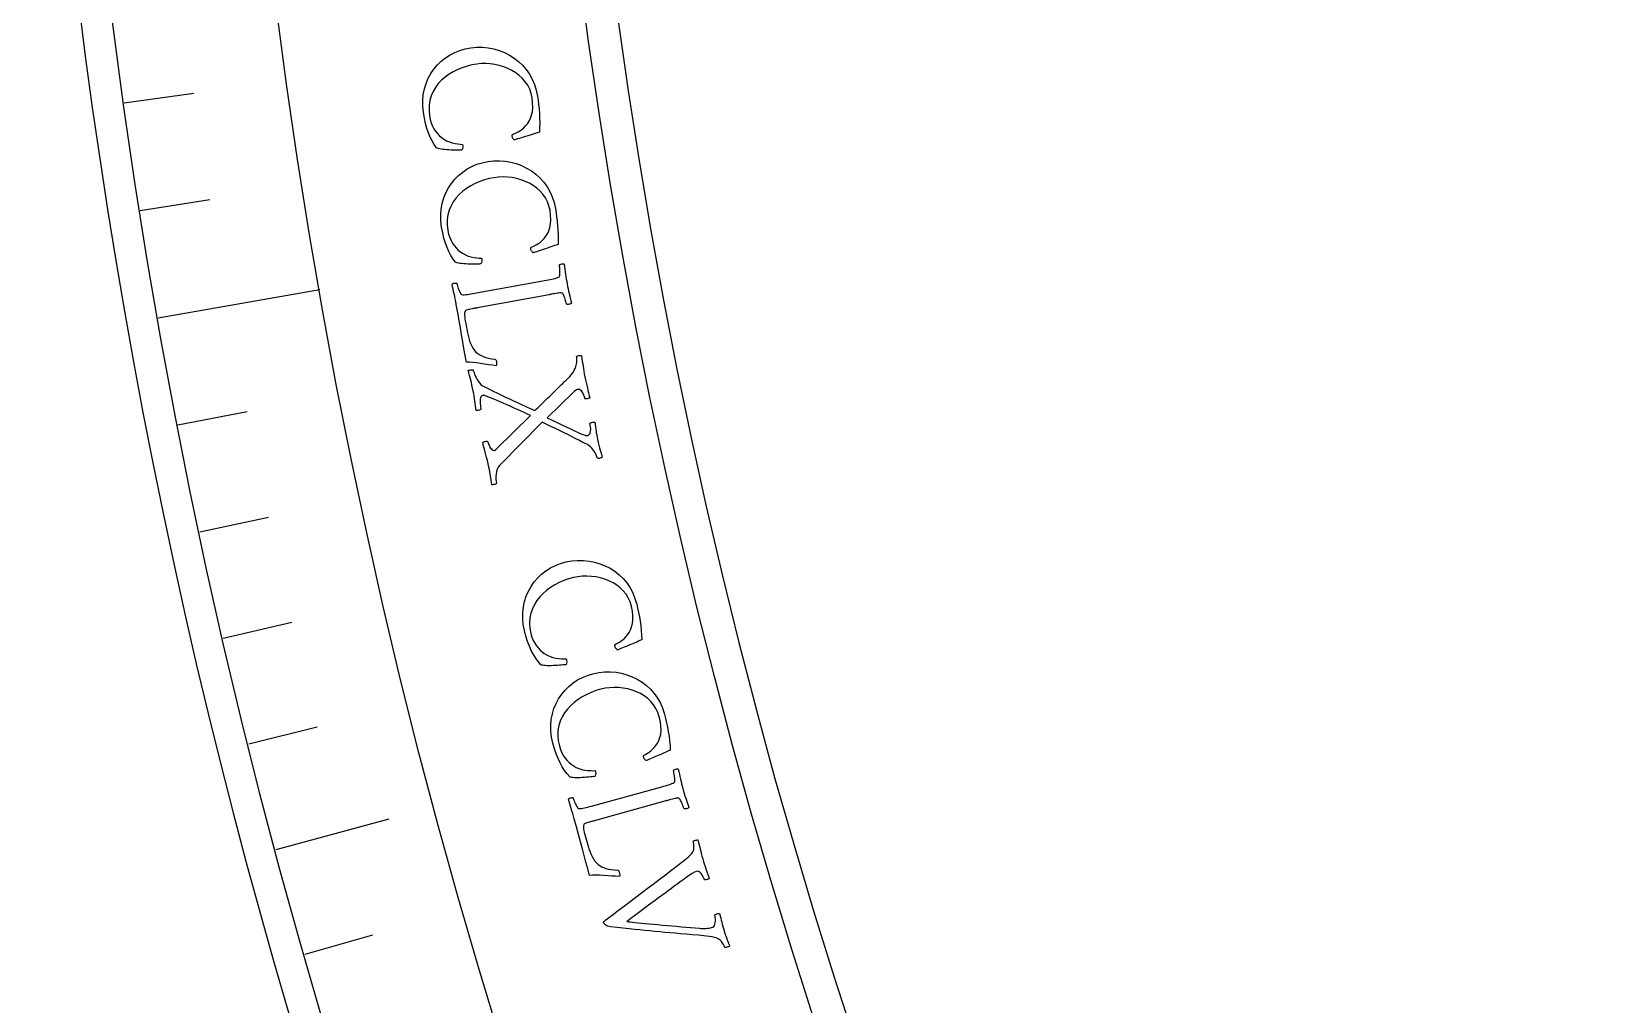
# Model space of a CAD drawing. Header units: millimetres. Extents: x -76 to 76, y -76 to 86.
# Drawn here: x -76 to -57.01, y -21.45 to -9.66 of the extents above; entities that cross this region are included whole.
import ezdxf

# ---------------------------------------------------------------- set-up
doc = ezdxf.new("R2010")
doc.units = ezdxf.units.MM
for name, color, linetype in [('CUT_INNER', 6, 'Continuous'), ('CUT_OUTER', 1, 'Continuous'), ('ENGRAVE', 7, 'Continuous'), ('ENGRAVE_FINE', 8, 'Continuous'), ('TEXT', 5, 'Continuous')]:
    doc.layers.add(name, color=color, linetype=linetype)

msp = doc.modelspace()

# ---------------------------------------------------------------- linework, layer by layer
at = {"layer": 'CUT_INNER'}
msp.add_arc((0.0001, -0.0002), 69.5399, 92.274707, 357.539245, dxfattribs=at)
at = {"layer": 'CUT_OUTER'}
msp.add_arc((0.0001, -0.0001), 75.9999, 179.913117, 0.0001, dxfattribs=at)
at = {"layer": 'ENGRAVE'}
for points in [[(-74.4637, -13.13), (-72.5042, -12.7845)], [(-73.036, -19.5699), (-71.6632, -19.2021)]]:
    msp.add_lwpolyline(points, dxfattribs=at)
for radius in [75.6124, 73.6227, 69.9276]:
    msp.add_circle((0, 0), radius, dxfattribs=at)
at = {"layer": 'ENGRAVE_FINE'}
for points in [[(-74.8765, -10.5232), (-74.0321, -10.4045)], [(-74.6815, -11.8284), (-73.8393, -11.695)], [(-74.2232, -14.4275), (-73.3861, -14.2648)], [(-73.9601, -15.7207), (-73.126, -15.5434)], [(-73.6745, -17.0091), (-72.8436, -16.8173)], [(-73.3664, -18.2923), (-72.539, -18.086)], [(-72.6833, -20.8416), (-71.8636, -20.6066)]]:
    msp.add_lwpolyline(points, dxfattribs=at)
at = {"layer": 'TEXT'}
for points in [[(-69.8686, -10.4425), (-69.8616, -10.493), (-69.8554, -10.5447), (-69.8501, -10.5978), (-69.8456, -10.6521), (-69.8425, -10.7075), (-69.8414, -10.7636), (-69.8423, -10.8205), (-69.8451, -10.878), (-69.8478, -10.8789), (-69.8556, -10.8815), (-69.8687, -10.8859), (-69.8871, -10.892), (-69.9089, -10.8992), (-69.9326, -10.9068), (-69.9581, -10.9148), (-69.9855, -10.9233), (-70.013, -10.9318), (-70.0393, -10.9399), (-70.0643, -10.9478), (-70.088, -10.9553), (-70.1087, -10.9618), (-70.1247, -10.9666), (-70.136, -10.9698), (-70.1425, -10.9713), (-70.1467, -10.9719), (-70.1513, -10.9705), (-70.1561, -10.967), (-70.1613, -10.9614), (-70.1661, -10.9546), (-70.1699, -10.9473), (-70.1728, -10.9396), (-70.1746, -10.9315), (-70.1753, -10.9244), (-70.1751, -10.9177), (-70.1741, -10.9114), (-70.1721, -10.9055), (-70.1595, -10.9007), (-70.1438, -10.8939), (-70.1253, -10.8852), (-70.1038, -10.8746), (-70.0808, -10.8615), (-70.0578, -10.8452), (-70.0348, -10.8256), (-70.0117, -10.8029), (-69.9899, -10.7765), (-69.9707, -10.7459), (-69.9542, -10.711), (-69.9404, -10.6719), (-69.9306, -10.628), (-69.9263, -10.5785), (-69.9276, -10.5235), (-69.9343, -10.463), (-69.9457, -10.4087), (-69.9631, -10.358), (-69.9865, -10.3108), (-70.016, -10.2671), (-70.0504, -10.2271), (-70.0888, -10.191), (-70.1313, -10.1587), (-70.1776, -10.1303), (-70.2269, -10.1059), (-70.278, -10.0857), (-70.3309, -10.0697), (-70.3856, -10.058), (-70.4409, -10.0505), (-70.4958, -10.0473), (-70.5502, -10.0485), (-70.6041, -10.0539), (-70.6635, -10.0645), (-70.7218, -10.079), (-70.779, -10.0975), (-70.8351, -10.1201), (-70.889, -10.1466), (-70.9395, -10.1769), (-70.9866, -10.211), (-71.0303, -10.2491), (-71.0696, -10.2908), (-71.1036, -10.3361), (-71.1322, -10.385), (-71.1554, -10.4374), (-71.1721, -10.4934), (-71.1811, -10.5526), (-71.1825, -10.6152), (-71.1761, -10.6812), (-71.1674, -10.7266), (-71.1555, -10.7679), (-71.1405, -10.8051), (-71.1223, -10.8382), (-71.1021, -10.8677), (-71.0809, -10.8942), (-71.0589, -10.9178), (-71.036, -10.9383), (-71.0035, -10.9624), (-70.9701, -10.9821), (-70.9358, -10.9972), (-70.9005, -11.0079), (-70.866, -11.0155), (-70.8339, -11.0213), (-70.8042, -11.0253), (-70.777, -11.0275), (-70.7737, -11.0448), (-70.7738, -11.0619), (-70.7771, -11.0787), (-70.7836, -11.0952), (-70.7929, -11.0962), (-70.806, -11.0968), (-70.8229, -11.0971), (-70.8436, -11.0971), (-70.8667, -11.0967), (-70.8908, -11.0961), (-70.9159, -11.0953), (-70.9419, -11.0941), (-70.9678, -11.0927), (-70.9922, -11.0907), (-71.0153, -11.0882), (-71.0369, -11.0852), (-71.056, -11.0819), (-71.0713, -11.0782), (-71.083, -11.0742), (-71.0909, -11.0699), (-71.1194, -11.0296), (-71.1453, -10.986), (-71.1688, -10.9389), (-71.1899, -10.8885), (-71.2086, -10.8339), (-71.225, -10.7744), (-71.2391, -10.7099), (-71.251, -10.6405), (-71.2587, -10.5655), (-71.2592, -10.4926), (-71.2525, -10.422), (-71.2385, -10.3536), (-71.2181, -10.2881), (-71.1919, -10.2263), (-71.1601, -10.1682), (-71.1227, -10.1138), (-71.0803, -10.0636), (-71.0337, -10.0184), (-70.9829, -9.9779), (-70.9279, -9.9423), (-70.8694, -9.912), (-70.8081, -9.8877), (-70.7439, -9.8693), (-70.6769, -9.8568), (-70.605, -9.8501), (-70.5344, -9.85), (-70.4651, -9.8567), (-70.3972, -9.87), (-70.3313, -9.8894), (-70.2683, -9.9144), (-70.2081, -9.9449), (-70.1507, -9.9809), (-70.0972, -10.0221), (-70.0483, -10.0684), (-70.0042, -10.1196), (-69.9649, -10.1759), (-69.9311, -10.2366), (-69.9038, -10.3013), (-69.883, -10.3699), (-69.8686, -10.4425)], [(-69.6514, -11.8046), (-69.6434, -11.8549), (-69.6362, -11.9065), (-69.6298, -11.9594), (-69.6243, -12.0137), (-69.6201, -12.0691), (-69.6179, -12.1251), (-69.6177, -12.182), (-69.6195, -12.2396), (-69.6221, -12.2405), (-69.6299, -12.2433), (-69.6429, -12.2479), (-69.6611, -12.2544), (-69.6828, -12.262), (-69.7064, -12.2701), (-69.7317, -12.2786), (-69.7589, -12.2876), (-69.7863, -12.2966), (-69.8124, -12.3053), (-69.8372, -12.3136), (-69.8608, -12.3215), (-69.8813, -12.3284), (-69.8972, -12.3336), (-69.9084, -12.337), (-69.915, -12.3386), (-69.9192, -12.3393), (-69.9237, -12.338), (-69.9286, -12.3346), (-69.9339, -12.3291), (-69.9389, -12.3223), (-69.9428, -12.3152), (-69.9458, -12.3075), (-69.9478, -12.2994), (-69.9486, -12.2924), (-69.9486, -12.2857), (-69.9476, -12.2794), (-69.9459, -12.2734), (-69.9333, -12.2683), (-69.9178, -12.2613), (-69.8994, -12.2523), (-69.8781, -12.2412), (-69.8554, -12.2277), (-69.8327, -12.2109), (-69.8101, -12.1909), (-69.7874, -12.1677), (-69.7661, -12.1409), (-69.7476, -12.1099), (-69.7318, -12.0747), (-69.7187, -12.0353), (-69.7098, -11.9912), (-69.7065, -11.9417), (-69.7088, -11.8867), (-69.7167, -11.8263), (-69.7292, -11.7723), (-69.7475, -11.7219), (-69.7719, -11.6752), (-69.8022, -11.6321), (-69.8374, -11.5928), (-69.8765, -11.5574), (-69.9196, -11.526), (-69.9665, -11.4985), (-70.0162, -11.475), (-70.0677, -11.4559), (-70.1209, -11.4409), (-70.1758, -11.4302), (-70.2313, -11.4238), (-70.2862, -11.4217), (-70.3406, -11.4239), (-70.3943, -11.4305), (-70.4536, -11.4421), (-70.5116, -11.4578), (-70.5684, -11.4775), (-70.624, -11.5011), (-70.6774, -11.5286), (-70.7273, -11.5599), (-70.7737, -11.595), (-70.8166, -11.6339), (-70.8551, -11.6764), (-70.8882, -11.7223), (-70.9159, -11.7718), (-70.938, -11.8246), (-70.9536, -11.8809), (-70.9615, -11.9403), (-70.9616, -12.0029), (-70.954, -12.0687), (-70.9444, -12.114), (-70.9318, -12.1551), (-70.916, -12.192), (-70.8971, -12.2247), (-70.8763, -12.2538), (-70.8547, -12.2799), (-70.8322, -12.303), (-70.8089, -12.3231), (-70.776, -12.3466), (-70.7422, -12.3656), (-70.7075, -12.3801), (-70.6721, -12.3901), (-70.6374, -12.3969), (-70.6052, -12.4021), (-70.5755, -12.4055), (-70.5482, -12.4072), (-70.5446, -12.4245), (-70.5443, -12.4416), (-70.5473, -12.4584), (-70.5535, -12.475), (-70.5627, -12.4762), (-70.5758, -12.4771), (-70.5927, -12.4777), (-70.6134, -12.4781), (-70.6365, -12.4782), (-70.6606, -12.478), (-70.6857, -12.4777), (-70.7118, -12.4771), (-70.7377, -12.4761), (-70.7621, -12.4746), (-70.7852, -12.4725), (-70.8069, -12.47), (-70.8261, -12.467), (-70.8415, -12.4636), (-70.8532, -12.4599), (-70.8612, -12.4557), (-70.8905, -12.416), (-70.9173, -12.3729), (-70.9417, -12.3263), (-70.9637, -12.2763), (-70.9835, -12.2221), (-71.001, -12.1629), (-71.0165, -12.0987), (-71.0297, -12.0295), (-71.0389, -11.9547), (-71.0408, -11.8819), (-71.0354, -11.8111), (-71.0228, -11.7424), (-71.0036, -11.6765), (-70.9787, -11.6143), (-70.948, -11.5555), (-70.9116, -11.5004), (-70.8702, -11.4495), (-70.8245, -11.4033), (-70.7745, -11.3618), (-70.7203, -11.3251), (-70.6624, -11.2938), (-70.6016, -11.2683), (-70.5378, -11.2486), (-70.471, -11.2348), (-70.3992, -11.2267), (-70.3286, -11.2252), (-70.2592, -11.2305), (-70.1911, -11.2425), (-70.1248, -11.2607), (-70.0614, -11.2844), (-70.0006, -11.3137), (-69.9425, -11.3486), (-69.8881, -11.3888), (-69.8384, -11.4341), (-69.7933, -11.4844), (-69.7529, -11.5399), (-69.7179, -11.5999), (-69.6894, -11.6641), (-69.6672, -11.7323), (-69.6514, -11.8046)], [(-70.5997, -13.0088), (-70.602, -13.0093), (-70.6049, -13.0098), (-70.6083, -13.0104), (-70.6122, -13.0112), (-70.6224, -13.013), (-70.6339, -13.0152), (-70.6469, -13.0175), (-70.6614, -13.0202), (-70.6762, -13.0231), (-70.6903, -13.0261), (-70.7037, -13.0292), (-70.7164, -13.0325), (-70.7274, -13.0359), (-70.7356, -13.0393), (-70.7412, -13.0428), (-70.7441, -13.0463), (-70.7486, -13.0586), (-70.7515, -13.0718), (-70.7528, -13.086), (-70.7523, -13.101), (-70.7505, -13.1187), (-70.7474, -13.1406), (-70.7432, -13.1667), (-70.7377, -13.1971), (-70.7161, -13.3125), (-70.7096, -13.3425), (-70.7011, -13.3735), (-70.6906, -13.4057), (-70.6781, -13.439), (-70.664, -13.4709), (-70.6486, -13.4988), (-70.6319, -13.5229), (-70.6139, -13.543), (-70.5955, -13.5586), (-70.5745, -13.5731), (-70.5511, -13.5865), (-70.5253, -13.5987), (-70.4961, -13.6094), (-70.463, -13.6184), (-70.4259, -13.6256), (-70.3848, -13.6311), (-70.3786, -13.6335), (-70.3735, -13.6387), (-70.3695, -13.6469), (-70.3666, -13.658), (-70.364, -13.6753), (-70.3636, -13.6899), (-70.3654, -13.7016), (-70.3693, -13.7105), (-70.4146, -13.7038), (-70.4614, -13.6967), (-70.5095, -13.6892), (-70.5591, -13.6812), (-70.6074, -13.6742), (-70.6517, -13.6695), (-70.6921, -13.6672), (-70.7285, -13.6672), (-70.7442, -13.5844), (-70.7592, -13.5017), (-70.7735, -13.4192), (-70.7872, -13.3368), (-70.8013, -13.2519), (-70.8167, -13.1618), (-70.8335, -13.0666), (-70.8517, -12.9662), (-70.8583, -12.9314), (-70.8649, -12.8985), (-70.8715, -12.8675), (-70.8782, -12.8385), (-70.8848, -12.8101), (-70.891, -12.7811), (-70.897, -12.7515), (-70.9026, -12.7213), (-70.8983, -12.7167), (-70.8922, -12.7131), (-70.8843, -12.7104), (-70.8746, -12.7086), (-70.8648, -12.7078), (-70.8564, -12.7078), (-70.8495, -12.7088), (-70.844, -12.7107), (-70.8424, -12.7183), (-70.84, -12.7285), (-70.8367, -12.7412), (-70.8326, -12.7564), (-70.8277, -12.7727), (-70.8222, -12.7885), (-70.8161, -12.8037), (-70.8095, -12.8184), (-70.8027, -12.8311), (-70.7964, -12.8402), (-70.7904, -12.8457), (-70.7848, -12.8476), (-70.7706, -12.8489), (-70.7548, -12.8489), (-70.7373, -12.8477), (-70.7182, -12.8453), (-70.6979, -12.842), (-70.6768, -12.8385), (-70.6549, -12.8348), (-70.6323, -12.8307), (-69.7602, -12.6723), (-69.7375, -12.6681), (-69.7155, -12.6639), (-69.6942, -12.6597), (-69.6736, -12.6555), (-69.6544, -12.651), (-69.6372, -12.646), (-69.6223, -12.6404), (-69.6094, -12.6343), (-69.604, -12.6304), (-69.6001, -12.6232), (-69.5975, -12.6127), (-69.5964, -12.5988), (-69.5962, -12.5831), (-69.5964, -12.5671), (-69.5972, -12.5508), (-69.5983, -12.5341), (-69.5997, -12.5187), (-69.601, -12.5058), (-69.6022, -12.4957), (-69.6034, -12.4882), (-69.5989, -12.4845), (-69.5927, -12.4812), (-69.5849, -12.4782), (-69.5754, -12.4757), (-69.5657, -12.474), (-69.5574, -12.4738), (-69.5504, -12.475), (-69.5448, -12.4776), (-69.5404, -12.5087), (-69.5361, -12.5395), (-69.532, -12.57), (-69.5281, -12.6003), (-69.524, -12.6304), (-69.5196, -12.6601), (-69.5149, -12.6894), (-69.5098, -12.7185), (-69.5042, -12.7481), (-69.4982, -12.7774), (-69.4919, -12.8061), (-69.4852, -12.8344), (-69.4784, -12.8628), (-69.4716, -12.8919), (-69.4648, -12.9216), (-69.458, -12.952), (-69.4623, -12.9564), (-69.4684, -12.96), (-69.4763, -12.9628), (-69.4859, -12.9646), (-69.4957, -12.9656), (-69.5041, -12.9656), (-69.511, -12.9647), (-69.5165, -12.9629), (-69.5181, -12.9554), (-69.5206, -12.9455), (-69.5239, -12.933), (-69.5281, -12.9181), (-69.5329, -12.9022), (-69.538, -12.8868), (-69.5433, -12.8721), (-69.549, -12.8579), (-69.5549, -12.8457), (-69.561, -12.8367), (-69.5673, -12.8309), (-69.5739, -12.8284), (-69.5856, -12.8277), (-69.5988, -12.8279), (-69.6135, -12.8291), (-69.6296, -12.8312), (-69.6468, -12.8339), (-69.6647, -12.8368), (-69.6834, -12.8401), (-69.7029, -12.8436), (-69.7061, -12.8442), (-69.7092, -12.8448), (-69.7123, -12.8453), (-69.7155, -12.8459), (-69.7186, -12.8465), (-69.7217, -12.8471), (-69.7249, -12.8477), (-69.728, -12.8482)], [(-69.2946, -13.8429), (-69.2872, -13.8791), (-69.2796, -13.9137), (-69.272, -13.9466), (-69.2643, -13.978), (-69.2566, -14.0083), (-69.249, -14.0385), (-69.2417, -14.0684), (-69.2345, -14.0981), (-69.2393, -14.101), (-69.2463, -14.1038), (-69.2556, -14.1064), (-69.267, -14.109), (-69.278, -14.1107), (-69.2861, -14.1108), (-69.2913, -14.1092), (-69.2936, -14.1059), (-69.2956, -14.0979), (-69.2986, -14.0882), (-69.3026, -14.0768), (-69.3076, -14.0638), (-69.3136, -14.0503), (-69.3205, -14.0375), (-69.3284, -14.0254), (-69.3372, -14.0141), (-69.347, -14.0048), (-69.3579, -13.999), (-69.3698, -13.9966), (-69.3828, -13.9976), (-69.3949, -14.0016), (-69.4081, -14.0091), (-69.4226, -14.0201), (-69.4382, -14.0345), (-69.7531, -14.3417), (-69.6833, -14.3743), (-69.6155, -14.4061), (-69.5498, -14.4371), (-69.4861, -14.4675), (-69.427, -14.4952), (-69.375, -14.5185), (-69.3302, -14.5373), (-69.2926, -14.5516), (-69.2868, -14.5533), (-69.2812, -14.5543), (-69.2757, -14.5547), (-69.2703, -14.5545), (-69.2655, -14.5539), (-69.2618, -14.5535), (-69.2592, -14.5531), (-69.2576, -14.5529), (-69.2504, -14.5498), (-69.2433, -14.5434), (-69.2363, -14.5339), (-69.2295, -14.5212), (-69.2247, -14.5035), (-69.2237, -14.4787), (-69.2267, -14.4471), (-69.2335, -14.4084), (-69.2317, -14.4052), (-69.227, -14.402), (-69.2194, -14.3989), (-69.209, -14.3958), (-69.1979, -14.3933), (-69.1884, -14.3918), (-69.1804, -14.3913), (-69.174, -14.3918), (-69.17, -14.4211), (-69.1662, -14.4488), (-69.1626, -14.4747), (-69.1592, -14.499), (-69.1556, -14.5229), (-69.1514, -14.548), (-69.1465, -14.5741), (-69.141, -14.6012), (-69.1328, -14.6386), (-69.1247, -14.6728), (-69.1168, -14.7038), (-69.109, -14.7316), (-69.1016, -14.7567), (-69.0949, -14.7795), (-69.089, -14.8001), (-69.0839, -14.8184), (-69.0884, -14.8214), (-69.0946, -14.8242), (-69.1024, -14.827), (-69.1119, -14.8298), (-69.1217, -14.8317), (-69.1305, -14.8319), (-69.1382, -14.8304), (-69.145, -14.8273), (-69.1466, -14.8218), (-69.1494, -14.8134), (-69.1534, -14.8023), (-69.1588, -14.7884), (-69.1657, -14.7728), (-69.1742, -14.7568), (-69.1845, -14.7403), (-69.1966, -14.7234), (-69.2104, -14.707), (-69.2263, -14.6919), (-69.2443, -14.6782), (-69.2642, -14.6659), (-69.3172, -14.6386), (-69.3666, -14.6131), (-69.4123, -14.5893), (-69.4544, -14.5673), (-69.4947, -14.5464), (-69.5353, -14.5259), (-69.576, -14.5058), (-69.6169, -14.4861), (-69.6597, -14.4657), (-69.7065, -14.4438), (-69.7571, -14.4201), (-69.8116, -14.3948), (-70.3273, -14.9193), (-70.344, -14.9402), (-70.3568, -14.9643), (-70.3657, -14.9917), (-70.3705, -15.0224), (-70.3724, -15.0537), (-70.3722, -15.0833), (-70.3699, -15.1111), (-70.3655, -15.137), (-70.37, -15.1408), (-70.3765, -15.144), (-70.385, -15.1468), (-70.3956, -15.149), (-70.406, -15.1506), (-70.414, -15.1516), (-70.4198, -15.1519), (-70.4233, -15.1516), (-70.4275, -15.122), (-70.4315, -15.0944), (-70.4351, -15.0689), (-70.4384, -15.0456), (-70.442, -15.0222), (-70.4464, -14.9965), (-70.4517, -14.9685), (-70.458, -14.9383), (-70.4669, -14.8969), (-70.4757, -14.8582), (-70.4843, -14.8224), (-70.4926, -14.7895), (-70.5012, -14.7565), (-70.5105, -14.7209), (-70.5205, -14.6825), (-70.5311, -14.6414), (-70.5267, -14.6366), (-70.5199, -14.6325), (-70.5109, -14.629), (-70.4996, -14.6261), (-70.4885, -14.6244), (-70.4804, -14.6243), (-70.4752, -14.6259), (-70.4728, -14.6293), (-70.4709, -14.6364), (-70.4679, -14.6454), (-70.4636, -14.6562), (-70.4581, -14.6688), (-70.4516, -14.6819), (-70.4443, -14.6945), (-70.4362, -14.7065), (-70.4272, -14.7179), (-70.4179, -14.7274), (-70.4085, -14.7336), (-70.3991, -14.7366), (-70.3897, -14.7363), (-70.3875, -14.7356), (-70.385, -14.7344), (-70.3821, -14.7328), (-70.379, -14.7307), (-70.3759, -14.7284), (-70.3732, -14.726), (-70.3709, -14.7235), (-70.369, -14.721), (-69.9545, -14.3118), (-69.9903, -14.2948), (-70.028, -14.2773), (-70.0675, -14.2592), (-70.1089, -14.2405), (-70.1511, -14.2216), (-70.1927, -14.203), (-70.2339, -14.1847), (-70.2746, -14.1667), (-70.3138, -14.1495), (-70.3506, -14.1337), (-70.3849, -14.1192), (-70.4168, -14.1062), (-70.4451, -14.0949), (-70.4686, -14.0856), (-70.4874, -14.0783), (-70.5015, -14.0731), (-70.5041, -14.0724), (-70.5072, -14.0715), (-70.5109, -14.0705), (-70.5152, -14.0693), (-70.5199, -14.0684), (-70.5247, -14.068), (-70.5297, -14.0681), (-70.5348, -14.0689), (-70.5436, -14.0729), (-70.551, -14.0814), (-70.5572, -14.0942), (-70.5621, -14.1113), (-70.5648, -14.1337), (-70.5642, -14.1619), (-70.5604, -14.1959), (-70.5534, -14.2359), (-70.5579, -14.2398), (-70.5643, -14.2433), (-70.5728, -14.2466), (-70.5831, -14.2496), (-70.5934, -14.2518), (-70.6014, -14.253), (-70.6072, -14.253), (-70.6108, -14.2519), (-70.6146, -14.2231), (-70.6184, -14.194), (-70.6225, -14.1647), (-70.6267, -14.1352), (-70.6312, -14.1057), (-70.636, -14.0765), (-70.6411, -14.0477), (-70.6466, -14.0193), (-70.6544, -13.9809), (-70.662, -13.9455), (-70.6694, -13.9131), (-70.6766, -13.8836), (-70.6838, -13.8553), (-70.6913, -13.8266), (-70.699, -13.7973), (-70.7069, -13.7676), (-70.7013, -13.7648), (-70.694, -13.7626), (-70.6852, -13.7611), (-70.6747, -13.7602), (-70.6646, -13.7598), (-70.6567, -13.7597), (-70.6511, -13.7599), (-70.6476, -13.7604), (-70.6459, -13.7666), (-70.6425, -13.7771), (-70.6373, -13.7916), (-70.6303, -13.8103), (-70.6216, -13.8313), (-70.6112, -13.8528), (-70.599, -13.8747), (-70.5851, -13.8972), (-70.5697, -13.9183), (-70.5528, -13.9362), (-70.5345, -13.951), (-70.5148, -13.9627), (-70.4583, -13.9907), (-70.4042, -14.0173), (-70.3526, -14.0425), (-70.3035, -14.0661), (-70.2555, -14.089), (-70.2073, -14.1116), (-70.1591, -14.1341), (-70.1108, -14.1564), (-70.0614, -14.1791), (-70.01, -14.2028), (-69.9567, -14.2276), (-69.9013, -14.2534), (-69.884, -14.2371), (-69.8648, -14.2186), (-69.8436, -14.1981), (-69.8207, -14.1754), (-69.7964, -14.1515), (-69.7716, -14.1272), (-69.7462, -14.1025), (-69.7201, -14.0775), (-69.6943, -14.0526), (-69.6693, -14.0285), (-69.6453, -14.0051), (-69.6222, -13.9825), (-69.6006, -13.9612), (-69.581, -13.942), (-69.5634, -13.9248), (-69.5479, -13.9096), (-69.5352, -13.8972), (-69.5261, -13.8883), (-69.5207, -13.883), (-69.5189, -13.8813), (-69.4965, -13.8598), (-69.4769, -13.8394), (-69.46, -13.8199), (-69.4459, -13.8014), (-69.4338, -13.7827), (-69.4227, -13.7628), (-69.4127, -13.7416), (-69.4037, -13.7191), (-69.3987, -13.7038), (-69.395, -13.6877), (-69.3927, -13.671), (-69.3917, -13.6537), (-69.3917, -13.637), (-69.3922, -13.6225), (-69.3932, -13.61), (-69.3947, -13.5997), (-69.3939, -13.5958), (-69.3897, -13.5923), (-69.3822, -13.5892), (-69.3713, -13.5866), (-69.3598, -13.5848), (-69.3501, -13.5845), (-69.3423, -13.5857), (-69.3363, -13.5883), (-69.3305, -13.6242), (-69.3252, -13.6574), (-69.3206, -13.6879), (-69.3166, -13.7158), (-69.3126, -13.7437), (-69.3075, -13.7741), (-69.3015, -13.8072), (-69.2946, -13.8429)], [(-68.6668, -16.5992), (-68.6554, -16.6488), (-68.6446, -16.6998), (-68.6346, -16.7522), (-68.6253, -16.806), (-68.6173, -16.8609), (-68.6112, -16.9167), (-68.6071, -16.9734), (-68.6048, -17.0309), (-68.6074, -17.032), (-68.615, -17.0354), (-68.6276, -17.0409), (-68.6454, -17.0486), (-68.6665, -17.0577), (-68.6894, -17.0674), (-68.7141, -17.0776), (-68.7406, -17.0885), (-68.7673, -17.0994), (-68.7928, -17.1098), (-68.817, -17.1199), (-68.8399, -17.1294), (-68.8599, -17.1377), (-68.8754, -17.144), (-68.8864, -17.1481), (-68.8928, -17.1502), (-68.8969, -17.1512), (-68.9015, -17.1502), (-68.9067, -17.1471), (-68.9123, -17.142), (-68.9178, -17.1356), (-68.9222, -17.1287), (-68.9257, -17.1213), (-68.9282, -17.1134), (-68.9295, -17.1064), (-68.93, -17.0997), (-68.9295, -17.0934), (-68.9281, -17.0873), (-68.9159, -17.0814), (-68.9009, -17.0733), (-68.8832, -17.063), (-68.8628, -17.0505), (-68.8411, -17.0354), (-68.8196, -17.0171), (-68.7984, -16.9956), (-68.7774, -16.9709), (-68.758, -16.9426), (-68.7416, -16.9104), (-68.7283, -16.8742), (-68.718, -16.8341), (-68.7121, -16.7894), (-68.7123, -16.7398), (-68.7184, -16.6851), (-68.7305, -16.6254), (-68.7466, -16.5724), (-68.7685, -16.5234), (-68.796, -16.4785), (-68.8292, -16.4376), (-68.867, -16.4008), (-68.9085, -16.3682), (-68.9536, -16.3398), (-69.0024, -16.3156), (-69.0536, -16.2957), (-69.1063, -16.2801), (-69.1604, -16.2689), (-69.2159, -16.2621), (-69.2717, -16.2595), (-69.3266, -16.2612), (-69.3807, -16.2672), (-69.4339, -16.2774), (-69.4921, -16.2932), (-69.5489, -16.3128), (-69.6043, -16.3364), (-69.6581, -16.3638), (-69.7094, -16.3949), (-69.757, -16.4296), (-69.8009, -16.4678), (-69.8411, -16.5096), (-69.8766, -16.5546), (-69.9064, -16.6028), (-69.9305, -16.654), (-69.949, -16.7083), (-69.9606, -16.7655), (-69.9644, -16.8253), (-69.9602, -16.8878), (-69.9481, -16.9529), (-69.9353, -16.9974), (-69.9198, -17.0375), (-69.9015, -17.0733), (-69.8805, -17.1046), (-69.8577, -17.1322), (-69.8343, -17.1567), (-69.8103, -17.1782), (-69.7856, -17.1966), (-69.7512, -17.2178), (-69.7161, -17.2344), (-69.6806, -17.2464), (-69.6445, -17.2539), (-69.6094, -17.2584), (-69.577, -17.2613), (-69.5471, -17.2627), (-69.5198, -17.2625), (-69.515, -17.2795), (-69.5135, -17.2965), (-69.5153, -17.3135), (-69.5203, -17.3305), (-69.5295, -17.3323), (-69.5424, -17.3341), (-69.5593, -17.3359), (-69.5799, -17.3377), (-69.6029, -17.3394), (-69.627, -17.3409), (-69.6521, -17.3423), (-69.6781, -17.3435), (-69.704, -17.3443), (-69.7285, -17.3445), (-69.7517, -17.3441), (-69.7735, -17.343), (-69.7928, -17.3414), (-69.8084, -17.3391), (-69.8204, -17.3361), (-69.8287, -17.3326), (-69.8606, -17.295), (-69.8903, -17.2538), (-69.9179, -17.209), (-69.9433, -17.1607), (-69.9668, -17.108), (-69.9884, -17.0501), (-70.0082, -16.9872), (-70.0262, -16.9191), (-70.0406, -16.845), (-70.0475, -16.7725), (-70.0471, -16.7015), (-70.0392, -16.6321), (-70.0247, -16.5651), (-70.0041, -16.5012), (-69.9776, -16.4405), (-69.9451, -16.383), (-69.9073, -16.3293), (-69.8649, -16.2801), (-69.8179, -16.2353), (-69.7663, -16.1949), (-69.7108, -16.1596), (-69.6519, -16.13), (-69.5896, -16.1059), (-69.5239, -16.0876), (-69.4529, -16.0744), (-69.3825, -16.0681), (-69.3129, -16.0686), (-69.2441, -16.0759), (-69.1768, -16.0894), (-69.1118, -16.1086), (-69.0492, -16.1337), (-68.9888, -16.1644), (-68.9318, -16.2008), (-68.879, -16.2425), (-68.8306, -16.2896), (-68.7864, -16.3422), (-68.7473, -16.3997), (-68.7144, -16.4617), (-68.6876, -16.5282), (-68.6668, -16.5992)], [(-68.3297, -17.9367), (-68.3172, -17.9861), (-68.3055, -18.0368), (-68.2945, -18.089), (-68.2841, -18.1426), (-68.275, -18.1973), (-68.2679, -18.253), (-68.2626, -18.3096), (-68.2593, -18.3671), (-68.2618, -18.3683), (-68.2693, -18.3717), (-68.2818, -18.3775), (-68.2994, -18.3855), (-68.3204, -18.395), (-68.3431, -18.4052), (-68.3676, -18.4159), (-68.3938, -18.4273), (-68.4203, -18.4387), (-68.4456, -18.4496), (-68.4696, -18.4601), (-68.4924, -18.4701), (-68.5122, -18.4788), (-68.5276, -18.4854), (-68.5385, -18.4897), (-68.5448, -18.4919), (-68.5489, -18.493), (-68.5536, -18.4921), (-68.5588, -18.4892), (-68.5645, -18.4842), (-68.5701, -18.4779), (-68.5747, -18.4711), (-68.5783, -18.4637), (-68.581, -18.4558), (-68.5824, -18.4489), (-68.583, -18.4422), (-68.5826, -18.4358), (-68.5814, -18.4298), (-68.5693, -18.4236), (-68.5545, -18.4152), (-68.537, -18.4046), (-68.5168, -18.3917), (-68.4953, -18.3761), (-68.4742, -18.3574), (-68.4534, -18.3355), (-68.4329, -18.3104), (-68.4141, -18.2818), (-68.3984, -18.2493), (-68.3857, -18.2128), (-68.3762, -18.1725), (-68.3713, -18.1277), (-68.3724, -18.0781), (-68.3796, -18.0236), (-68.3928, -17.9641), (-68.41, -17.9114), (-68.4328, -17.8629), (-68.4611, -17.8185), (-68.4951, -17.7782), (-68.5337, -17.7422), (-68.5758, -17.7104), (-68.6215, -17.6829), (-68.6707, -17.6597), (-68.7223, -17.6408), (-68.7753, -17.6262), (-68.8296, -17.6161), (-68.8852, -17.6103), (-68.941, -17.6088), (-68.9959, -17.6116), (-69.0499, -17.6186), (-69.1029, -17.6299), (-69.1608, -17.6468), (-69.2172, -17.6675), (-69.2721, -17.6922), (-69.3254, -17.7206), (-69.3761, -17.7528), (-69.423, -17.7884), (-69.4661, -17.8274), (-69.5054, -17.87), (-69.54, -17.9157), (-69.5689, -17.9644), (-69.592, -18.0161), (-69.6094, -18.0708), (-69.62, -18.1282), (-69.6225, -18.1881), (-69.6171, -18.2504), (-69.6037, -18.3153), (-69.5902, -18.3596), (-69.5739, -18.3994), (-69.5549, -18.4347), (-69.5332, -18.4656), (-69.5099, -18.4928), (-69.4861, -18.5168), (-69.4616, -18.5379), (-69.4366, -18.5558), (-69.4017, -18.5763), (-69.3664, -18.5922), (-69.3306, -18.6035), (-69.2944, -18.6104), (-69.2592, -18.6141), (-69.2267, -18.6164), (-69.1968, -18.6172), (-69.1695, -18.6164), (-69.1644, -18.6333), (-69.1625, -18.6503), (-69.164, -18.6674), (-69.1687, -18.6845), (-69.1778, -18.6865), (-69.1908, -18.6885), (-69.2075, -18.6906), (-69.2281, -18.6928), (-69.2512, -18.695), (-69.2752, -18.697), (-69.3002, -18.6988), (-69.3262, -18.7005), (-69.3521, -18.7019), (-69.3766, -18.7025), (-69.3998, -18.7026), (-69.4216, -18.702), (-69.4409, -18.7007), (-69.4566, -18.6987), (-69.4686, -18.696), (-69.477, -18.6925), (-69.5096, -18.6556), (-69.5401, -18.615), (-69.5686, -18.5708), (-69.595, -18.5229), (-69.6194, -18.4707), (-69.6422, -18.4133), (-69.6632, -18.3507), (-69.6826, -18.283), (-69.6984, -18.2092), (-69.7067, -18.1369), (-69.7077, -18.0659), (-69.7012, -17.9964), (-69.6879, -17.9291), (-69.6686, -17.8648), (-69.6433, -17.8036), (-69.6119, -17.7455), (-69.5752, -17.691), (-69.5338, -17.641), (-69.4877, -17.5953), (-69.4369, -17.5539), (-69.382, -17.5175), (-69.3237, -17.4867), (-69.2619, -17.4615), (-69.1966, -17.4418), (-69.1258, -17.4273), (-69.0556, -17.4196), (-68.986, -17.4188), (-68.917, -17.4247), (-68.8495, -17.4369), (-68.7841, -17.4549), (-68.721, -17.4787), (-68.6601, -17.5083), (-68.6023, -17.5435), (-68.5488, -17.5842), (-68.4994, -17.6303), (-68.4542, -17.682), (-68.4141, -17.7387), (-68.3799, -17.8001), (-68.3518, -17.866), (-68.3297, -17.9367)], [(-69.1674, -19.2203), (-69.1697, -19.2209), (-69.1725, -19.2217), (-69.1758, -19.2226), (-69.1797, -19.2237), (-69.1896, -19.2265), (-69.2009, -19.2296), (-69.2137, -19.2331), (-69.2278, -19.2371), (-69.2423, -19.2412), (-69.2561, -19.2455), (-69.2691, -19.2498), (-69.2815, -19.2542), (-69.2921, -19.2586), (-69.3001, -19.2627), (-69.3053, -19.2667), (-69.3079, -19.2704), (-69.3113, -19.2831), (-69.313, -19.2965), (-69.313, -19.3107), (-69.3113, -19.3256), (-69.3079, -19.343), (-69.3029, -19.3646), (-69.2963, -19.3903), (-69.2882, -19.4201), (-69.2564, -19.5331), (-69.2472, -19.5623), (-69.236, -19.5925), (-69.2227, -19.6236), (-69.2073, -19.6557), (-69.1904, -19.6862), (-69.1726, -19.7127), (-69.1539, -19.7351), (-69.1341, -19.7536), (-69.1144, -19.7675), (-69.0923, -19.7801), (-69.0678, -19.7913), (-69.0409, -19.8012), (-69.011, -19.8093), (-68.9772, -19.8153), (-68.9395, -19.8192), (-68.8981, -19.8211), (-68.8918, -19.8228), (-68.8863, -19.8276), (-68.8815, -19.8354), (-68.8776, -19.8462), (-68.8735, -19.8632), (-68.8718, -19.8777), (-68.8726, -19.8895), (-68.8757, -19.8987), (-68.9214, -19.8961), (-68.9686, -19.8932), (-69.0172, -19.8899), (-69.0673, -19.8864), (-69.116, -19.8837), (-69.1606, -19.883), (-69.201, -19.8843), (-69.2373, -19.8875), (-69.2603, -19.8064), (-69.2825, -19.7254), (-69.3042, -19.6444), (-69.3251, -19.5636), (-69.3466, -19.4803), (-69.37, -19.3919), (-69.3952, -19.2986), (-69.4222, -19.2001), (-69.4318, -19.1661), (-69.4413, -19.1339), (-69.4507, -19.1037), (-69.4599, -19.0753), (-69.469, -19.0476), (-69.4778, -19.0192), (-69.4863, -18.9903), (-69.4946, -18.9607), (-69.4907, -18.9558), (-69.4849, -18.9517), (-69.4773, -18.9483), (-69.4679, -18.9457), (-69.4582, -18.9439), (-69.4498, -18.9432), (-69.4428, -18.9436), (-69.4372, -18.945), (-69.435, -18.9524), (-69.4316, -18.9623), (-69.4272, -18.9747), (-69.4217, -18.9895), (-69.4154, -19.0053), (-69.4086, -19.0205), (-69.4012, -19.0352), (-69.3932, -19.0492), (-69.3854, -19.0613), (-69.3782, -19.0698), (-69.3718, -19.0747), (-69.366, -19.0761), (-69.3518, -19.0761), (-69.3361, -19.0748), (-69.3188, -19.072), (-69.2999, -19.0679), (-69.28, -19.0629), (-69.2593, -19.0575), (-69.2378, -19.0518), (-69.2156, -19.0458), (-68.3611, -18.8106), (-68.3388, -18.8044), (-68.3173, -18.7983), (-68.2965, -18.7922), (-68.2763, -18.7862), (-68.2575, -18.78), (-68.2409, -18.7735), (-68.2265, -18.7666), (-68.2142, -18.7593), (-68.2092, -18.755), (-68.2059, -18.7475), (-68.2043, -18.7368), (-68.2044, -18.7229), (-68.2056, -18.7072), (-68.2073, -18.6913), (-68.2094, -18.6751), (-68.2121, -18.6586), (-68.2148, -18.6433), (-68.2173, -18.6307), (-68.2194, -18.6207), (-68.2212, -18.6133), (-68.2171, -18.6092), (-68.2112, -18.6054), (-68.2037, -18.6018), (-68.1944, -18.5983), (-68.1849, -18.5958), (-68.1766, -18.5949), (-68.1696, -18.5954), (-68.1638, -18.5976), (-68.1566, -18.6281), (-68.1496, -18.6584), (-68.1428, -18.6885), (-68.1362, -18.7183), (-68.1295, -18.7479), (-68.1225, -18.7771), (-68.1152, -18.8059), (-68.1075, -18.8344), (-68.0993, -18.8634), (-68.0908, -18.892), (-68.0819, -18.9201), (-68.0728, -18.9477), (-68.0635, -18.9754), (-68.0541, -19.0037), (-68.0447, -19.0327), (-68.0353, -19.0624), (-68.0391, -19.0672), (-68.0449, -19.0713), (-68.0525, -19.0747), (-68.0619, -19.0775), (-68.0716, -19.0793), (-68.08, -19.0801), (-68.0869, -19.0798), (-68.0926, -19.0784), (-68.0948, -19.0711), (-68.0981, -19.0615), (-68.1026, -19.0493), (-68.1081, -19.0348), (-68.1142, -19.0194), (-68.1207, -19.0046), (-68.1273, -18.9904), (-68.1342, -18.9767), (-68.1412, -18.9651), (-68.1481, -18.9566), (-68.1549, -18.9515), (-68.1616, -18.9495), (-68.1734, -18.9499), (-68.1865, -18.9513), (-68.201, -18.9537), (-68.2169, -18.9572), (-68.2337, -18.9615), (-68.2514, -18.966), (-68.2697, -18.9709), (-68.2888, -18.9761), (-68.2919, -18.977), (-68.295, -18.9779), (-68.298, -18.9787), (-68.3011, -18.9796), (-68.3042, -18.9804), (-68.3072, -18.9813), (-68.3103, -18.9821), (-68.3134, -18.983)], [(-67.867, -19.6837), (-67.8575, -19.7156), (-67.8478, -19.7469), (-67.8378, -19.7776), (-67.8276, -19.8076), (-67.8173, -19.8373), (-67.8072, -19.8667), (-67.7974, -19.8959), (-67.7877, -19.9248), (-67.7922, -19.928), (-67.7989, -19.9311), (-67.8076, -19.9342), (-67.8184, -19.9372), (-67.829, -19.9394), (-67.8372, -19.9402), (-67.8428, -19.9396), (-67.846, -19.9376), (-67.8479, -19.9323), (-67.8512, -19.9246), (-67.8559, -19.9145), (-67.862, -19.9018), (-67.8693, -19.8883), (-67.8775, -19.8755), (-67.8866, -19.8633), (-67.8966, -19.8518), (-67.9075, -19.8426), (-67.9194, -19.8372), (-67.9323, -19.8356), (-67.9461, -19.8379), (-67.9661, -19.8462), (-67.9934, -19.8615), (-68.0281, -19.884), (-68.0701, -19.9135), (-68.0918, -19.9294), (-68.1168, -19.9478), (-68.1451, -19.9686), (-68.1767, -19.9919), (-68.2108, -20.0171), (-68.2466, -20.0435), (-68.2841, -20.0711), (-68.3233, -20.0999), (-68.3634, -20.1294), (-68.4034, -20.159), (-68.4434, -20.1888), (-68.4833, -20.2187), (-68.5224, -20.2481), (-68.56, -20.2762), (-68.5959, -20.303), (-68.6304, -20.3286), (-68.6625, -20.3524), (-68.6915, -20.3739), (-68.7174, -20.3931), (-68.7403, -20.41), (-68.7593, -20.424), (-68.7733, -20.4345), (-68.7824, -20.4414), (-68.7865, -20.4448), (-68.7787, -20.4459), (-68.7644, -20.4477), (-68.7436, -20.45), (-68.7165, -20.4529), (-68.6841, -20.4562), (-68.6476, -20.4598), (-68.607, -20.4637), (-68.5623, -20.4679), (-68.5144, -20.4723), (-68.4639, -20.477), (-68.4111, -20.4818), (-68.3559, -20.4869), (-68.2992, -20.4921), (-68.2421, -20.4972), (-68.1846, -20.5023), (-68.1266, -20.5075), (-68.0694, -20.5125), (-68.0138, -20.5172), (-67.96, -20.5218), (-67.9078, -20.5262), (-67.8882, -20.5277), (-67.8683, -20.5286), (-67.848, -20.5287), (-67.8273, -20.5282), (-67.8074, -20.527), (-67.7894, -20.525), (-67.7733, -20.5222), (-67.7591, -20.5186), (-67.7444, -20.5123), (-67.7327, -20.5032), (-67.7241, -20.4913), (-67.7185, -20.4767), (-67.7152, -20.4606), (-67.7133, -20.4444), (-67.7128, -20.4281), (-67.7137, -20.4117), (-67.7154, -20.3965), (-67.7171, -20.3839), (-67.7188, -20.374), (-67.7206, -20.3666), (-67.7185, -20.3621), (-67.7135, -20.3579), (-67.7059, -20.354), (-67.6956, -20.3503), (-67.6847, -20.3476), (-67.6754, -20.3464), (-67.6677, -20.3469), (-67.6616, -20.3489), (-67.6546, -20.3759), (-67.648, -20.4022), (-67.6418, -20.4279), (-67.6358, -20.4528), (-67.6298, -20.4776), (-67.6231, -20.5031), (-67.6158, -20.5293), (-67.6078, -20.556), (-67.6011, -20.5779), (-67.595, -20.5973), (-67.5895, -20.6143), (-67.5845, -20.6289), (-67.5798, -20.6422), (-67.5751, -20.6554), (-67.5702, -20.6683), (-67.5652, -20.6811), (-67.56, -20.6946), (-67.5543, -20.7096), (-67.5481, -20.7261), (-67.5415, -20.744), (-67.5461, -20.7472), (-67.5529, -20.7503), (-67.562, -20.7532), (-67.5734, -20.756), (-67.5844, -20.7582), (-67.5925, -20.7591), (-67.5975, -20.7589), (-67.5996, -20.7575), (-67.6027, -20.7497), (-67.6082, -20.7385), (-67.6162, -20.7237), (-67.6267, -20.7054), (-67.6393, -20.6869), (-67.6538, -20.6712), (-67.6702, -20.6585), (-67.6885, -20.6486), (-67.7043, -20.6428), (-67.7256, -20.6371), (-67.7526, -20.6317), (-67.7853, -20.6265), (-67.8203, -20.6216), (-67.8544, -20.6175), (-67.8876, -20.614), (-67.9198, -20.6113), (-67.9947, -20.6049), (-68.0664, -20.5987), (-68.1349, -20.5927), (-68.2003, -20.587), (-68.2636, -20.5814), (-68.3258, -20.5757), (-68.387, -20.5699), (-68.447, -20.564), (-68.5071, -20.558), (-68.5682, -20.5519), (-68.6306, -20.5457), (-68.694, -20.5394), (-68.7598, -20.5327), (-68.8291, -20.5253), (-68.9019, -20.5172), (-68.9783, -20.5085), (-68.9986, -20.5054), (-69.016, -20.501), (-69.0304, -20.4954), (-69.0419, -20.4884), (-69.051, -20.4804), (-69.0585, -20.4718), (-69.0641, -20.4626), (-69.068, -20.4527), (-69.0681, -20.4495), (-69.0664, -20.446), (-69.0629, -20.4424), (-69.0578, -20.4385), (-69.0522, -20.4346), (-69.0475, -20.431), (-69.0438, -20.4277), (-69.0409, -20.4246), (-68.9635, -20.3656), (-68.8886, -20.3087), (-68.8164, -20.2539), (-68.7466, -20.2012), (-68.6779, -20.1493), (-68.6086, -20.097), (-68.5386, -20.0444), (-68.4681, -19.9914), (-68.3955, -19.9367), (-68.3193, -19.8789), (-68.2396, -19.8182), (-68.1563, -19.7545), (-68.1306, -19.735), (-68.1065, -19.7162), (-68.0838, -19.6979), (-68.0627, -19.6803), (-68.0429, -19.6627), (-68.0242, -19.6448), (-68.0068, -19.6266), (-67.9906, -19.6081), (-67.9846, -19.5998), (-67.9799, -19.5897), (-67.9765, -19.5778), (-67.9745, -19.5641), (-67.9735, -19.5497), (-67.9733, -19.5356), (-67.9738, -19.5219), (-67.975, -19.5086), (-67.9766, -19.4963), (-67.9782, -19.4857), (-67.9799, -19.477), (-67.9816, -19.4701), (-67.9801, -19.4687), (-67.9751, -19.4666), (-67.9666, -19.4637), (-67.9546, -19.4602), (-67.9424, -19.4568), (-67.9333, -19.4546), (-67.9273, -19.4536), (-67.9244, -19.4537), (-67.9161, -19.4868), (-67.9087, -19.5171), (-67.9023, -19.5445), (-67.8968, -19.569), (-67.8912, -19.5935), (-67.8843, -19.6208), (-67.8763, -19.6509), (-67.867, -19.6837)]]:
    msp.add_lwpolyline(points, close=True, dxfattribs=at)

doc.saveas('drawing.dxf')
